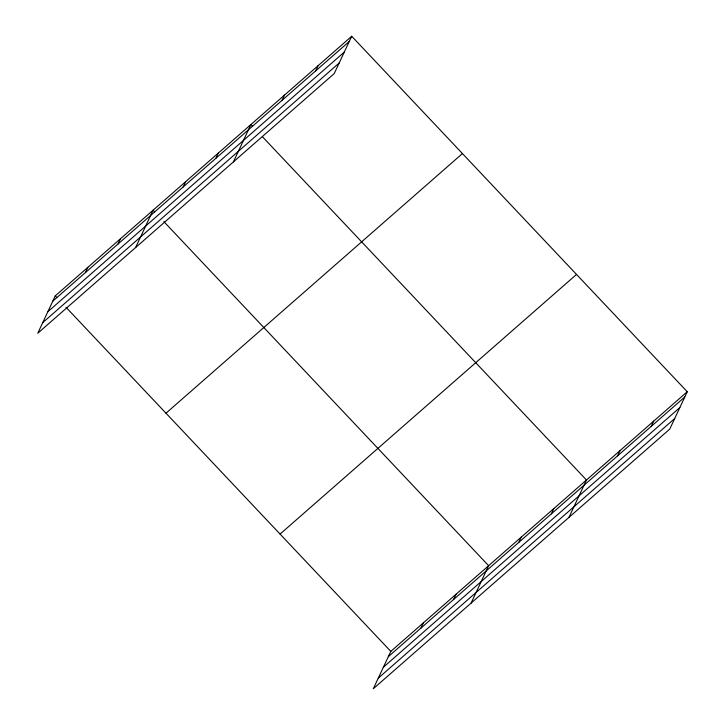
<?xml version="1.0" encoding="UTF-8"?>
<svg xmlns="http://www.w3.org/2000/svg" width="725" height="725" viewBox="0 0 725 725"><rect width="100%" height="100%" fill="white"/><g stroke="black" fill="none" stroke-linecap="round" stroke-linejoin="round"><path stroke-width="1.09" d="M351.707 36.25L55.254 295.891L37.754 333.264L334.198 73.615L351.707 36.25L687.246 391.736L669.746 429.109L373.293 688.75L390.802 651.385L687.246 391.736M85.405 272.582L87.861 267.335M118.012 244.017L120.477 238.77M135.575 247.578L153.084 210.214L154.624 211.836M183.235 186.896L185.691 181.649M215.842 158.34L218.297 153.093M233.405 161.892L250.913 124.528L252.445 126.159M282.052 100.349L284.508 95.102M315.647 70.923L318.103 65.676M420.953 628.067L423.409 622.82M453.56 599.512L456.025 594.264M471.123 603.064L488.632 565.699L163.85 221.614M518.783 542.382L521.239 537.134M551.39 513.826L553.846 508.578M568.953 517.387L586.462 480.013L262.441 136.744M617.6 455.835L620.056 450.587M651.195 426.409L653.651 421.162M52.798 301.138L349.242 41.497M47.832 311.741L344.275 52.1M42.721 322.661L339.164 63.021M165.989 413.205L462.432 153.564M280.077 534.071L576.52 274.431M388.346 656.632L684.79 396.983M383.38 667.227L679.823 407.586M378.26 678.147L674.712 418.506M55.254 295.891L56.795 297.522M66.02 307.3L390.802 651.385"/></g></svg>
